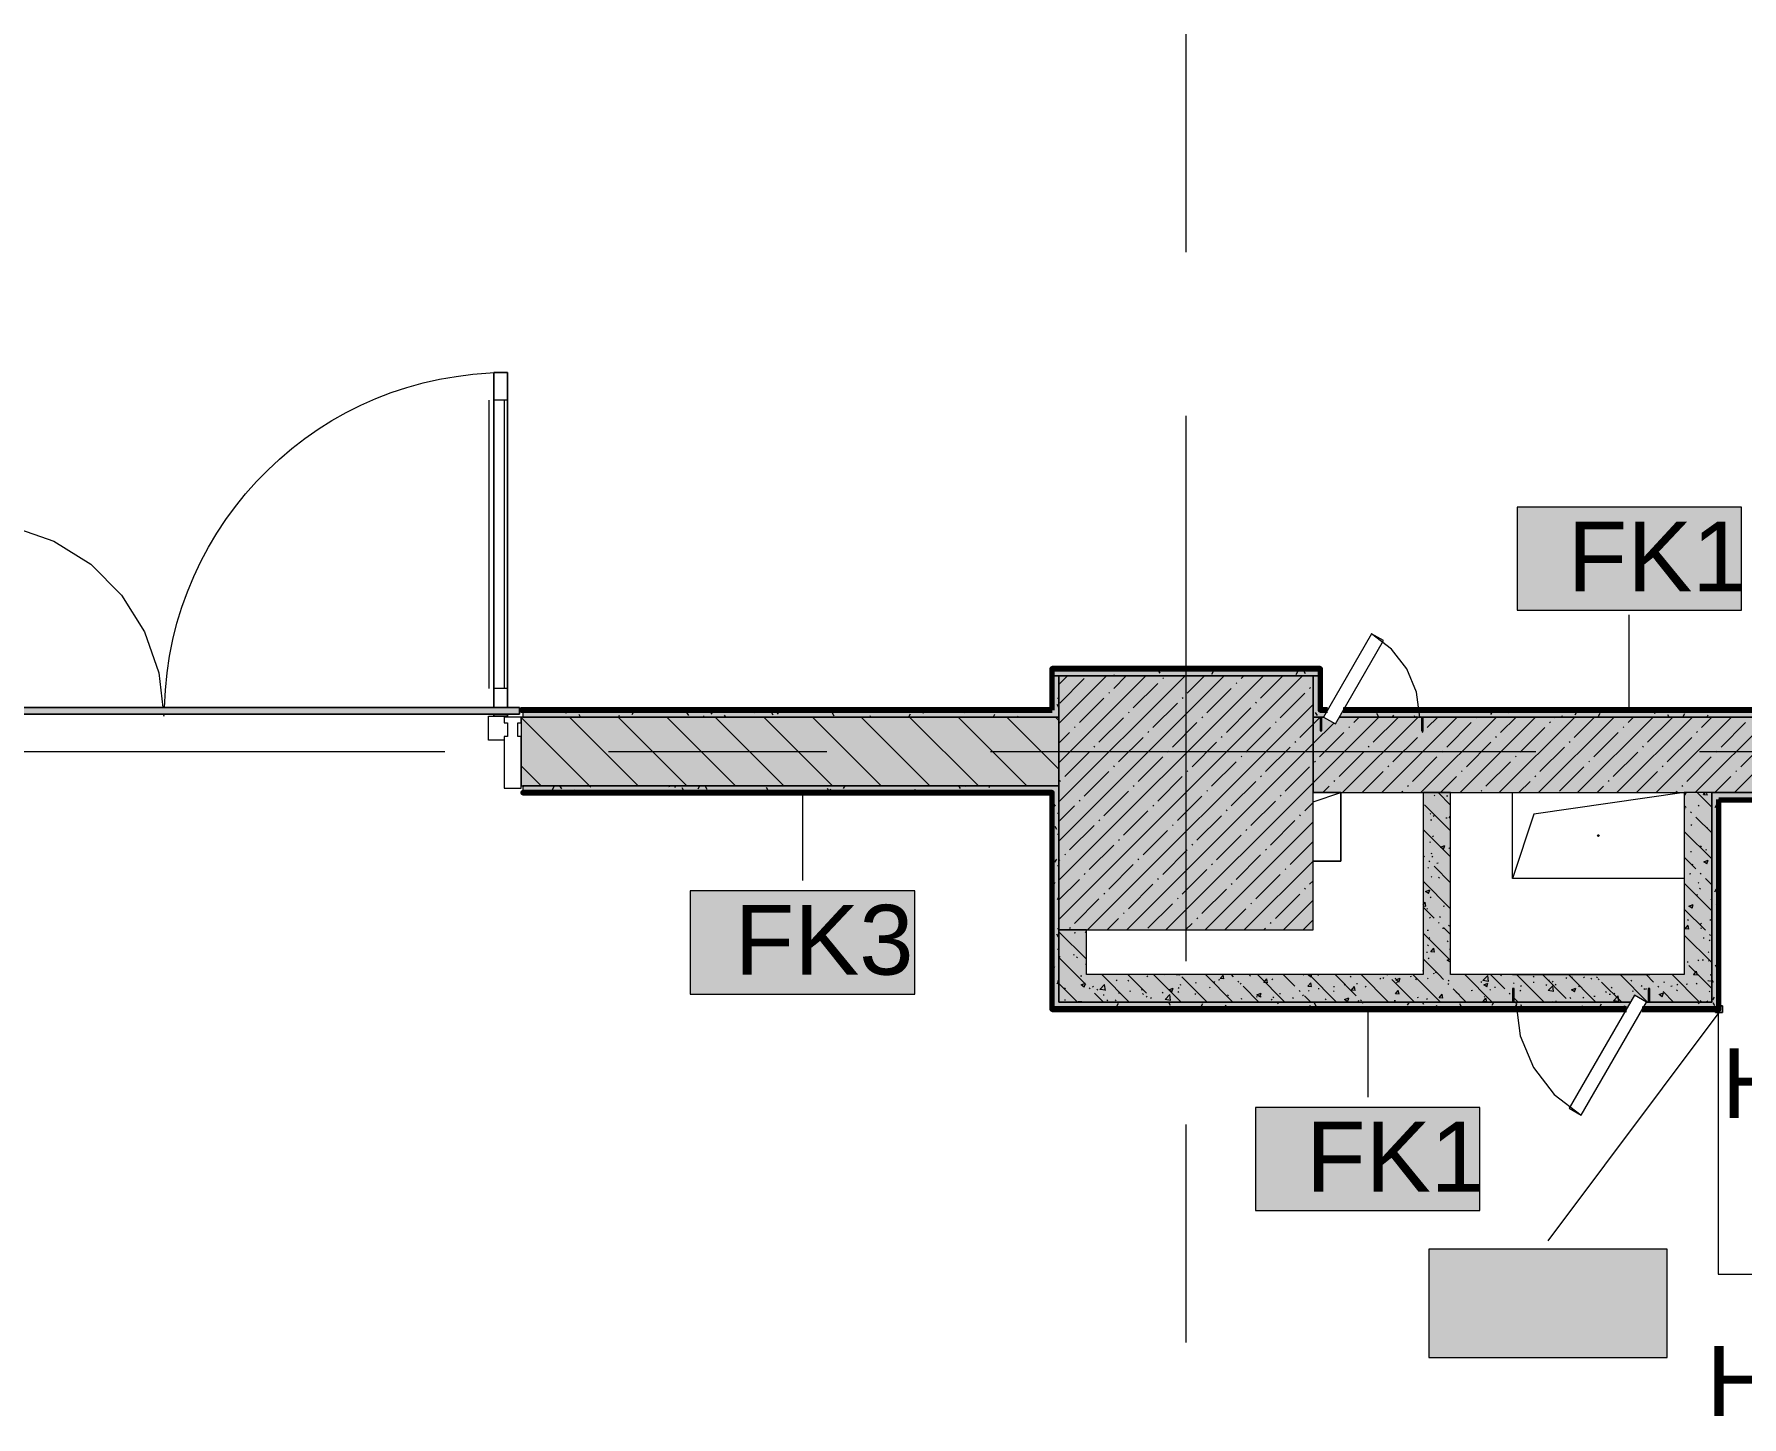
# Model space of a CAD drawing. Header units: millimetres. Extents: x -3817 to 677485, y -22715 to 103890.
# Drawn here: x 49051 to 54021, y 7774 to 11800 of the extents above; entities that cross this region are included whole.
import ezdxf

# ---------------------------------------------------------------- set-up
doc = ezdxf.new("R2010")
doc.units = ezdxf.units.MM
doc.layers.add('PDF _Геометрия', color=7, linetype='Continuous', true_color=0x1d1d1d)
doc.layers.add('PDF _Сплошная заливка', color=7, linetype='Continuous', true_color=0xffffff)
doc.layers.add('PDF _Текст', color=7, linetype='Continuous')
doc.styles.add('PDF GOST-Common', font='arial.ttf')

msp = doc.modelspace()

# ---------------------------------------------------------------- hatches: boundary and pattern name
at = {"layer": 'PDF _Сплошная заливка', "transparency": 33554559}
for points in [[(52793.3, 9931.3), (52793.3, 9951.4), (52013.3, 9951.4), (52013.3, 9931.3), (52773.3, 9931.3)], [(52977.9, 9591.3), (56533.3, 9591.3), (56533.3, 9811.3), (55353.3, 9811.3), (55353.3, 9741.4), (54153.3, 9741.4), (54153.3, 9811.3), (53093.3, 9811.3), (53093.3, 9771.3), (53088.3, 9771.3), (53088.3, 9811.3), (52849.5, 9811.3), (52837.9, 9791.4), (52803.3, 9811.3), (52798.3, 9811.3), (52798.3, 9771.3), (52793.3, 9771.3), (52793.3, 9811.3), (52773.3, 9811.3), (52773.3, 9591.3), (52803.3, 9591.3)], [(52013.3, 8981.3), (52033.3, 8981.3), (52033.3, 9611.4), (52013.3, 9611.4), (52013.3, 9191.4)], [(53697.1, 8981.3), (53708.6, 9001.3), (53743.3, 8981.3), (53748.3, 8981.3), (53748.3, 9021.3), (53753.3, 9021.3), (53753.3, 8981.3), (53933.3, 8981.3), (53933.3, 9061.4), (52113.3, 9061.4), (52113.3, 8981.3), (53353.3, 8981.3), (53353.3, 9021.3), (53358.3, 9021.3), (53358.3, 8981.3), (53518.6, 8981.3)]]:
    msp.add_hatch(color=256, dxfattribs=at).paths.add_polyline_path(points)
h = msp.add_hatch(color=256, dxfattribs=at)
h.paths.add_polyline_path([(51877.7, 9811.3), (52013.3, 9811.3), (52013.3, 9831.4), (50473.3, 9831.4), (50473.3, 9811.3)], flags=0)
h.paths.add_polyline_path([(43793.3, 9811.3), (48823.3, 9811.3), (48823.3, 9831.4), (43793.3, 9831.4)], flags=0)
h = msp.add_hatch(color=256, dxfattribs=at)
h.paths.add_polyline_path([(50473.3, 9611.4), (52033.3, 9611.4), (52033.3, 9811.3), (50468.3, 9811.3), (50468.3, 9611.4)], flags=0)
h.paths.add_polyline_path([(48823.3, 9611.4), (48823.3, 9811.3), (48153.3, 9811.3), (48153.3, 9611.4), (48173.3, 9611.4)], flags=0)
at = {"layer": 'PDF _Сплошная заливка', "true_color": 0x494949, "transparency": 33554559}
msp.add_hatch(color=251, dxfattribs=at).paths.add_polyline_path([(50463.3, 9819.4), (50463.3, 9839.4), (48823.3, 9839.4), (48823.3, 9819.4), (50393.3, 9819.4)])
at = {"layer": 'PDF _Сплошная заливка', "transparency": 33554559}
h = msp.add_hatch(color=256, dxfattribs=at)
h.paths.add_polyline_path([(56513.3, 9811.3), (56513.3, 9831.4), (52861, 9831.4), (52849.5, 9811.3), (56330.8, 9811.3)], flags=0)
h.paths.add_polyline_path([(52798.3, 9811.3), (52803.3, 9811.3), (52814.8, 9831.4), (52793.3, 9831.4), (52793.3, 9811.3)], flags=0)
h = msp.add_hatch(color=256, dxfattribs=at)
h.paths.add_polyline_path([(48173.3, 9591.3), (48823.3, 9591.3), (48823.3, 9611.4), (48173.3, 9611.4)], flags=0)
h.paths.add_polyline_path([(51877.7, 9591.3), (52013.3, 9591.3), (52013.3, 9611.4), (50473.3, 9611.4), (50473.3, 9591.3)], flags=0)
h = msp.add_hatch(color=256, dxfattribs=at)
h.paths.add_polyline_path([(55573.3, 9571.4), (55573.3, 9591.3), (55353.3, 9591.3), (55353.3, 9571.4), (55553.3, 9571.4)], flags=0)
h.paths.add_polyline_path([(53953.3, 9571.4), (54153.3, 9571.4), (54153.3, 9591.3), (53953.3, 9591.3)], flags=0)
h = msp.add_hatch(color=256, dxfattribs=at)
h.paths.add_polyline_path([(53731.7, 8961.3), (53953.3, 8961.3), (53953.3, 8981.3), (53743.3, 8981.3), (53733.1, 8963.7)], flags=0)
h.paths.add_polyline_path([(52013.3, 8961.3), (53685.5, 8961.3), (53697.1, 8981.3), (52013.3, 8981.3)], flags=0)

# ---------------------------------------------------------------- linework, layer by layer
at = {"layer": 'PDF _Геометрия', "color": 253, "lineweight": 9, "true_color": 0xaaaaaa}
for points in [[(52403.3, 11164.8), (52403.3, 11799.8)], [(50374.3, 10734.4), (50374.3, 9894.4)], [(50428.3, 10734.4), (50388.3, 10734.4)], [(50418.3, 10734.4), (50418.3, 9894.4)], [(52403.3, 9101), (52403.3, 10688.5)], [(48863.3, 9839.4), (48863.3, 10379.3), (48989, 10365.2), (49108.4, 10323.4), (49215.5, 10256.1), (49305, 10166.6), (49372.3, 10059.5), (49414.1, 9940.1), (49425.4, 9839.4)], [(53083.3, 9811.3), (53073.7, 9883.8), (53045.8, 9951.4), (53001.3, 10009.3), (52943.3, 10053.8)], [(50428.3, 9894.4), (50388.3, 9894.4)], [(49427.7, 9819.4), (49428.3, 9814.4), (49428.7, 9819.4)], [(50418.3, 9744.3), (50373.3, 9744.3), (50373.3, 9814.4), (50428.3, 9814.4), (50428.3, 9811.3)], [(50428.3, 9819.4), (50428.3, 9814.4)], [(50428.3, 9794.3), (50428.3, 9754.3)], [(48658.8, 9711.4), (50246.3, 9711.4)], [(50722.6, 9711.4), (51357.6, 9711.4)], [(51833.8, 9711.4), (53421.3, 9711.4)], [(53897.6, 9711.4), (54532.6, 9711.4)], [(53363.3, 8981.3), (53376.2, 8883), (53414.2, 8791.3), (53474.6, 8712.6), (53553.3, 8652.3)], [(52403.3, 7989.8), (52403.3, 8624.8)]]:
    msp.add_lwpolyline(points, dxfattribs=at)
msp.add_lwpolyline([(49430.5, 9839.4, -0.408103), (50428.3, 10814.4), (50428.3, 9839.4)], format="xyb", dxfattribs=at)
for points in [[(50388.3, 9839.4), (50388.3, 10814.4), (50428.3, 10814.4), (50428.3, 9839.4), (50428.3, 10814.4), (50388.3, 10814.4)], [(50388.3, 9814.4), (50428.3, 9814.4), (50428.3, 9819.4), (50428.3, 9814.4), (50388.3, 9814.4), (50388.3, 9819.4)]]:
    msp.add_lwpolyline(points, close=True, dxfattribs=at)
at = {"layer": 'PDF _Геометрия', "color": 7, "lineweight": 9}
for points in [[(54019.9, 10422.5), (53366.8, 10422.5), (53366.8, 10122.5), (54019.9, 10122.5)], [(52773.3, 9931.3), (52033.3, 9931.3), (52033.3, 9191.4), (52773.3, 9191.4)], [(52013.3, 9811.3), (50473.3, 9811.3)], [(50473.3, 9611.4), (52013.3, 9611.4)], [(53853.3, 9591.3), (53853.3, 9341.3), (53353.3, 9341.3), (53353.3, 9591.3)], [(51613.5, 9304.9), (50960.4, 9304.9), (50960.4, 9004.9), (51613.5, 9004.9)], [(52113.3, 8981.3), (53697.1, 8981.3)], [(53743.3, 8981.3), (53933.3, 8981.3)], [(53258.7, 8674.9), (52605.6, 8674.9), (52605.6, 8374.9), (53258.7, 8374.9)], [(53803.5, 8261.9), (53109.5, 8261.9), (53109.5, 7946.6), (53803.5, 7946.6)], [(53803.5, 8261.9), (53109.5, 8261.9), (53109.5, 7946.6), (53803.5, 7946.6)]]:
    msp.add_lwpolyline(points, close=True, dxfattribs=at)
for points in [[(53693.3, 9831.8), (53693.3, 10108.6)], [(48823.3, 9819.4), (50463.3, 9819.4), (48823.3, 9819.4), (48823.3, 9839.4), (50463.3, 9839.4), (48823.3, 9839.4)], [(50463.3, 9819.4), (50463.3, 9839.4), (50463.3, 9819.4)], [(51286.9, 9590.9), (51286.9, 9335)], [(52773.3, 9564.7), (52853.3, 9591.3), (52773.3, 9591.3), (52853.3, 9591.3), (52853.3, 9391.3), (52773.3, 9391.3), (52853.3, 9391.3), (52853.3, 9591.3)], [(53933.3, 9591.3), (53853.3, 9591.3), (53415.8, 9528.9), (53353.3, 9341.3)], [(53954.3, 9571.4), (54153.3, 9571.4)], [(53951.7, 9197.1), (53951.7, 8189), (54386.5, 8189)], [(52932.2, 8960.8), (52932.2, 8705)], [(53954.3, 8951.4), (53456.5, 8286.4)], [(53961.3, 8970.9), (53964.3, 8970.9), (53964.3, 8951.4), (53944.3, 8951.4), (53944.3, 8960.3), (53944.3, 8951.4), (53964.3, 8951.4), (53964.3, 8970.9), (53954.3, 8970.9)]]:
    msp.add_lwpolyline(points, dxfattribs=at)
at = {"layer": 'PDF _Геометрия', "color": 253, "lineweight": 13, "true_color": 0xaaaaaa}
for points in [[(52943.3, 10053.8), (52803.3, 9811.3), (52837.9, 9791.4), (52977.9, 10033.8)], [(52798.3, 9771.3), (52798.3, 9811.3), (52793.3, 9811.3), (52793.3, 9771.3)], [(53088.3, 9771.3), (53093.3, 9771.3), (53093.3, 9811.3), (53088.3, 9811.3)], [(53358.3, 9021.3), (53353.3, 9021.3), (53353.3, 8981.3), (53358.3, 8981.3)], [(53553.3, 8652.3), (53743.3, 8981.3), (53708.6, 9001.3), (53518.6, 8672.3)], [(53748.3, 9021.3), (53748.3, 8981.3), (53753.3, 8981.3), (53753.3, 9021.3)]]:
    msp.add_lwpolyline(points, close=True, dxfattribs=at)
at = {"layer": 'PDF _Геометрия', "color": 231, "lineweight": 70, "true_color": 0xff80c0}
for points in [[(52013.3, 9831.4), (52013.3, 9951.4), (52012.3, 9951.4), (52012.3, 9831.4)], [(52013.3, 9951.4), (52793.3, 9951.4), (52793.3, 9952.4), (52013.3, 9952.4)], [(52793.3, 9951.4), (52793.3, 9831.4), (52794.3, 9831.4), (52794.3, 9951.4)]]:
    msp.add_lwpolyline(points, close=True, dxfattribs=at)
at = {"layer": 'PDF _Геометрия', "color": 9, "lineweight": 9, "true_color": 0xc0c0c0}
msp.add_lwpolyline([(52013.3, 9931.3), (52793.3, 9931.3), (52793.3, 9951.4), (52013.3, 9951.4)], close=True, dxfattribs=at)
at = {"layer": 'PDF _Геометрия', "color": 253, "lineweight": 9, "true_color": 0x9b9b9b}
for points in [[(52028.6, 9951.4), (52027, 9948.7)], [(52099, 9951.4), (52095.1, 9944.6)], [(52285.9, 9950), (52285.1, 9951.4)], [(52327.5, 9938.8), (52322.5, 9947.5)], [(52481.9, 9944), (52476.9, 9935.3)], [(52521.3, 9951.4), (52518.5, 9946.5)], [(52641.3, 9944), (52637, 9951.4)], [(52709.3, 9948.1), (52707.4, 9951.4)], [(52727.6, 9942.9), (52722.6, 9934.2)], [(52751, 9936.9), (52745.9, 9945.6)], [(52194.5, 9934), (52193, 9931.3)], [(52686, 9931.8), (52685.8, 9931.3)], [(52792.6, 9925.8), (52789.4, 9931.3), (52787.6, 9934.5)], [(52793.3, 9934.7), (52791.3, 9931.3), (52790.6, 9930.1)], [(52790.8, 9927.6), (52793.3, 9927.6)], [(52033.1, 9839.2), (52028, 9847.9)], [(52028.8, 9866.6), (52033.3, 9866.6)], [(52793.3, 9863.6), (52791.6, 9866.4)], [(50490.6, 9828.6), (50489, 9831.4)], [(50586.7, 9831.4), (50586.1, 9830.3)], [(50600.3, 9821.5), (50595.3, 9830.2)], [(50641.3, 9811.3), (50636.9, 9819)], [(50736.4, 9829.6), (50735.4, 9831.4)], [(50753.6, 9815.6), (50751.1, 9811.3)], [(50795.2, 9826.8), (50790.2, 9818.1)], [(50833.1, 9831.4), (50831.8, 9829.2)], [(50903.5, 9831.4), (50899.9, 9825.1)], [(50914.1, 9826.7), (50911.4, 9831.4)], [(50955.7, 9815.5), (50950.7, 9824.2)], [(50999.3, 9814.5), (50997.5, 9811.3)], [(51023.7, 9819.6), (51018.7, 9828.3)], [(51063.7, 9811.3), (51060.3, 9817.1)], [(51149.8, 9831.4), (51145.6, 9824.1)], [(51201.4, 9816.6), (51196.4, 9825.3)], [(51218.7, 9828.7), (51213.6, 9820)], [(51379.1, 9813.6), (51374.1, 9822.3)], [(51486, 9811.3), (51483.8, 9815.2)], [(51600.5, 9819.4), (51595.8, 9811.3)], [(51642.1, 9830.6), (51637.1, 9821.9)], [(51662, 9811.3), (51661.5, 9812.3)], [(51748.1, 9831.4), (51746.7, 9828.9)], [(51760.9, 9822.9), (51756, 9831.4)], [(51846.2, 9818.3), (51842.2, 9811.3)], [(51914.2, 9814.2), (51912.6, 9811.3)], [(51994.5, 9831.4), (51992.5, 9827.8)], [(52785.5, 9816.1), (52780.5, 9824.8)], [(52909.6, 9831.4), (52907.4, 9827.5)], [(52963.2, 9813.1), (52958.2, 9821.8)], [(53006.8, 9816.9), (53003.6, 9811.3)], [(53069.8, 9811.3), (53067.9, 9814.7)], [(53074.9, 9812.9), (53074, 9811.3)], [(53245.8, 9811.3), (53245.6, 9811.7)], [(53294.2, 9827), (53289.2, 9818.3)], [(53331.9, 9831.4), (53330.8, 9829.4)], [(53345, 9822.4), (53340, 9831.1)], [(53498.3, 9814.7), (53496.4, 9811.3)], [(53540, 9825.9), (53534.9, 9817.2)], [(53608, 9821.8), (53603, 9813.1)], [(53658.8, 9827.5), (53656.6, 9831.4)], [(53754.3, 9831.4), (53754.3, 9831.3)], [(53768.5, 9820.5), (53763.4, 9829.2)], [(53808.9, 9811.3), (53805.1, 9818)], [(53853.7, 9820.7), (53848.7, 9812)], [(53904.5, 9828.6), (53903, 9831.4)], [(53921.8, 9816.6), (53918.7, 9811.3)], [(50476.5, 9609.2), (50475.2, 9611.4)], [(50522, 9597.4), (50518.5, 9591.3)], [(50563.6, 9608.5), (50558.6, 9599.8)], [(50586.1, 9602.1), (50581.1, 9610.9)], [(50600.5, 9611.4), (50600.2, 9611)], [(50627.6, 9591.3), (50622.8, 9599.7)], [(50670.9, 9611.4), (50668.3, 9606.9)], [(50722.2, 9610.3), (50721.6, 9611.4)], [(50767.7, 9596.3), (50764.9, 9591.3)], [(50899.9, 9607.3), (50897.6, 9611.4)], [(50917.2, 9611.4), (50914, 9605.8)], [(50941.6, 9596.2), (50936.5, 9604.9)], [(50987.1, 9610.4), (50982.1, 9601.7)], [(51009.6, 9600.2), (51004.6, 9609)], [(51049.9, 9591.3), (51046.2, 9597.8)], [(51187.3, 9597.3), (51182.3, 9606)], [(51365, 9594.3), (51360, 9603)], [(51368.9, 9601.2), (51363.9, 9592.5)], [(51410, 9611.4), (51405.5, 9603.6)], [(51472.3, 9591.3), (51469.6, 9595.9)], [(51515.5, 9611.4), (51515.2, 9610.7)], [(51614.6, 9600.1), (51609.6, 9591.4)], [(51648.2, 9591.3), (51647.3, 9592.9)], [(51682.7, 9596), (51680, 9591.3)], [(51746.8, 9603.5), (51742.3, 9611.4)], [(51761.9, 9611.4), (51760.9, 9609.6)], [(51832.3, 9611.4), (51828.9, 9605.5)], [(51928.4, 9594.9), (51926.3, 9591.3)], [(50504.8, 9592.3), (50514.8, 9592.3)], [(50596.2, 9592.3), (50606.3, 9592.3)], [(50779.1, 9592.3), (50789.2, 9592.3)], [(50835.8, 9592.2), (50835.3, 9591.3)], [(50870.5, 9592.3), (50880.6, 9592.3)], [(50931.5, 9592.3), (50941.6, 9592.3)], [(51083.9, 9592.3), (51094, 9592.3)], [(51175.3, 9592.3), (51185.4, 9592.3)], [(51266.8, 9592.3), (51276.8, 9592.3)], [(51401.9, 9591.3), (51401.6, 9591.8)], [(51449.7, 9592.3), (51459.7, 9592.3)], [(51541.1, 9592.3), (51551.2, 9592.3)], [(51602.1, 9592.3), (51612.1, 9592.3)], [(51754.5, 9592.3), (51764.5, 9592.3)], [(51845.9, 9592.3), (51856, 9592.3)], [(51937.3, 9592.3), (51947.4, 9592.3)], [(52023, 9551.8), (52018, 9560.5)], [(53947.1, 9555.7), (53942, 9547)], [(53949, 9592.3), (53953.3, 9592.3), (53959.1, 9592.3)], [(52018.7, 9507.5), (52013.7, 9498.8)], [(52028.8, 9531.4), (52033.3, 9531.4)], [(53953.3, 9505.5), (53953.2, 9505.3)], [(52015.9, 9442.2), (52013.3, 9446.8)], [(52027.1, 9483.8), (52022.1, 9492.5)], [(52028.8, 9470.4), (52033.3, 9470.4)], [(53949, 9470.4), (53953.3, 9470.4)], [(52025.8, 9397.9), (52020.8, 9389.2)], [(52028.8, 9379), (52033.3, 9379)], [(53949, 9379), (53953.3, 9379)], [(52021.7, 9329.8), (52016.7, 9321.1)], [(53946, 9309.9), (53940.9, 9301.2)], [(52032.9, 9288.2), (52027.8, 9279.5)], [(53952.4, 9258), (53947.4, 9266.7)], [(53949, 9257), (53953.3, 9257)], [(53953.3, 9261.6), (53952.1, 9259.6)], [(52028.8, 9196.1), (52033.3, 9196.1)], [(53953.3, 9195.6), (53951.5, 9198.7)], [(52032.3, 9170), (52027.2, 9178.7)], [(52028.8, 9135.1), (52033.3, 9135.1)], [(53933.7, 9105.8), (53933.3, 9105.1)], [(53949, 9135.1), (53953.3, 9135.1)], [(52020.6, 9084.1), (52015.6, 9075.4)], [(53938.3, 9038.6), (53933.3, 9047.3)], [(53949.4, 9080.3), (53944.4, 9089)], [(52031.8, 9042.5), (52026.8, 9033.8)], [(52028.8, 9043.7), (52033.3, 9043.7)], [(53940.8, 8996.2), (53935.8, 8987.5)], [(53949, 9043.7), (53953.3, 9043.7)], [(52082.4, 8961.3), (52081.1, 8963.5)], [(52089.7, 8982.7), (52099.8, 8982.7)], [(52205.4, 8977.4), (52200.4, 8968.7)], [(52242.9, 8981.3), (52242, 8979.9)], [(52358.3, 8971.1), (52353.3, 8979.8)], [(52409.5, 8965.2), (52407.3, 8961.3)], [(52451.1, 8976.3), (52446.1, 8967.6)], [(52519.2, 8972.2), (52514.1, 8963.5)], [(52672.1, 8976.3), (52669.1, 8981.3)], [(52740.1, 8980.4), (52739.5, 8981.3)], [(52764.9, 8971.2), (52759.9, 8962.4)], [(52781.7, 8969.2), (52776.7, 8977.9)], [(52821.5, 8961.3), (52818.3, 8966.8)], [(52832.9, 8967.1), (52829.6, 8961.3)], [(52917.8, 8977.4), (52915.5, 8981.3)], [(53052.3, 8981.2), (53047.2, 8972.5)], [(53095.5, 8974.4), (53091.5, 8981.3)], [(53137.1, 8963.2), (53132.1, 8971.9)], [(53205.2, 8967.3), (53200.1, 8976)], [(53243.8, 8961.3), (53241.8, 8964.9)], [(53256.4, 8969), (53252, 8961.3)], [(53298, 8980.1), (53293, 8971.4)], [(53366, 8976), (53361, 8967.3)], [(53382.9, 8964.3), (53377.8, 8973)], [(53560.6, 8961.3), (53555.5, 8970.1)], [(53611.8, 8974.9), (53606.8, 8966.2)], [(53666.1, 8961.3), (53665.2, 8963)], [(53679.8, 8970.9), (53674.8, 8962.2)], [(53897, 8981.3), (53894.1, 8976.3)], [(53942.4, 8970.6), (53937.3, 8979.3)]]:
    msp.add_lwpolyline(points, dxfattribs=at)
at = {"layer": 'PDF _Геометрия', "color": 9, "lineweight": 9, "true_color": 0xc0c0c0}
for points in [[(52793.3, 9591.3), (53093.3, 9591.3), (53093.3, 9061.4), (52113.3, 9061.4), (52113.3, 9191.4), (52033.3, 9191.4), (52033.3, 8981.3), (52113.3, 8981.3), (52033.3, 8981.3), (52033.3, 9611.4), (52013.3, 9611.4), (52033.3, 9611.4), (52033.3, 9811.3), (52013.3, 9811.3), (52033.3, 9811.3), (52033.3, 9931.3), (52013.3, 9931.3), (52013.3, 9832.4)], [(52793.3, 9832.4), (52793.3, 9931.3), (52773.3, 9931.3), (52773.3, 9811.3), (52793.3, 9811.3), (52803.3, 9811.3), (52773.3, 9811.3), (52773.3, 9591.3), (53853.3, 9591.3), (53853.3, 9061.4), (53173.3, 9061.4), (53173.3, 9591.3), (53093.3, 9591.3)], [(57193.3, 9191.4), (57193.3, 9061.4), (55653.3, 9061.4), (55653.3, 9591.3), (56533.3, 9591.3), (56533.3, 9811.3), (52849.5, 9811.3), (56513.3, 9811.3), (56533.3, 9811.3), (56533.3, 9931.3), (56513.3, 9931.3), (56513.3, 9832.4)], [(52013.3, 9831.4), (50473.3, 9831.4), (50473.3, 9811.3), (50468.3, 9811.3), (50468.3, 9611.4), (50473.3, 9611.4), (50473.3, 9591.3), (52013.3, 9591.3), (52013.3, 8981.3), (52013.3, 8961.3), (53685.5, 8961.3)], [(52814.8, 9831.4), (52793.3, 9831.4)], [(56513.3, 9831.4), (52861, 9831.4)], [(53731.7, 8961.3), (53953.3, 8961.3), (53953.3, 8981.3), (53953.3, 9571.4)], [(57273.3, 9311.3), (57273.3, 9061.4), (57273.3, 8981.3), (55653.3, 8981.3), (55573.3, 8981.3), (55573.3, 9591.3), (53933.3, 9591.3), (53933.3, 9061.4), (53933.3, 8981.3), (53933.3, 9591.3), (53953.3, 9591.3), (54153.3, 9591.3), (54153.3, 9571.4), (54153.3, 9591.3), (55353.3, 9591.3), (55353.3, 9571.4)], [(53353.3, 9061.4), (53753.3, 9061.4)]]:
    msp.add_lwpolyline(points, dxfattribs=at)
at = {"layer": 'PDF _Геометрия', "lineweight": 9}
for points in [[(52033.3, 9906.4), (52058.2, 9931.3)], [(52033.3, 9792.4), (52172.2, 9931.3)], [(52033.3, 9678.3), (52286.3, 9931.3)], [(52033.3, 9564.3), (52400.3, 9931.3)], [(52033.3, 9450.2), (52514.4, 9931.3)], [(52033.3, 9336.2), (52628.4, 9931.3)], [(52033.3, 9222.1), (52742.5, 9931.3)], [(52035.9, 9852), (52107.2, 9923.3)], [(52192.7, 9894.8), (52229.2, 9931.3)], [(52249.7, 9837.8), (52321, 9909.1)], [(52335.3, 9923.3), (52337.6, 9925.7)], [(52406.5, 9880.5), (52457.3, 9931.3)], [(52463.6, 9823.5), (52534.8, 9894.8)], [(52549.1, 9909.1), (52551.5, 9911.4)], [(52563.4, 9923.3), (52571.4, 9931.3)], [(52620.4, 9866.3), (52685.4, 9931.3)], [(52762.9, 9894.8), (52765.3, 9897.2)], [(52092.9, 9795), (52164.2, 9866.3)], [(52116.5, 9191.4), (52773.3, 9848.1)], [(52178.4, 9880.5), (52180.8, 9882.9)], [(52306.7, 9780.7), (52378, 9852)], [(52392.3, 9866.3), (52394.7, 9868.7)], [(52606.1, 9852), (52608.5, 9854.4)], [(52677.4, 9809.3), (52748.7, 9880.5)], [(50667.4, 9611.4), (50468.3, 9810.5)], [(50808.9, 9611.4), (50608.9, 9811.3)], [(50950.3, 9611.4), (50750.3, 9811.3)], [(51091.7, 9611.4), (50891.7, 9811.3)], [(51233.1, 9611.4), (51033.1, 9811.3)], [(51374.5, 9611.4), (51174.5, 9811.3)], [(51516, 9611.4), (51316, 9811.3)], [(51657.4, 9611.4), (51457.4, 9811.3)], [(51798.8, 9611.4), (51598.8, 9811.3)], [(51940.2, 9611.4), (51740.2, 9811.3)], [(52033.3, 9659.7), (51881.7, 9811.3)], [(52033.3, 9801.2), (52023.1, 9811.3)], [(52149.9, 9738), (52221.2, 9809.3)], [(52230.6, 9191.4), (52773.3, 9734), (52833.3, 9794)], [(52235.5, 9823.5), (52237.8, 9825.9)], [(52344.6, 9191.4), (52773.3, 9620), (52964.6, 9811.3)], [(52363.8, 9723.7), (52435.1, 9795)], [(52449.3, 9809.3), (52451.7, 9811.6)], [(52520.6, 9766.5), (52591.9, 9837.8)], [(52663.2, 9795), (52665.5, 9797.4)], [(52734.4, 9752.2), (52773.3, 9791.1), (52793.5, 9811.3)], [(52847.9, 9808.7), (52850.6, 9811.3)], [(52858.7, 9591.3), (53078.7, 9811.3)], [(52891.2, 9795), (52907.6, 9811.3)], [(52948.3, 9738), (53019.6, 9809.3)], [(52972.7, 9591.3), (53192.7, 9811.3)], [(53086.8, 9591.3), (53306.8, 9811.3)], [(53105.1, 9780.7), (53135.7, 9811.3)], [(53162.1, 9723.7), (53233.4, 9795)], [(53200.8, 9591.3), (53420.8, 9811.3)], [(53247.7, 9809.3), (53249.7, 9811.3)], [(53314.9, 9591.3), (53534.9, 9811.3)], [(53318.9, 9766.5), (53363.8, 9811.3)], [(53428.9, 9591.3), (53648.9, 9811.3)], [(53461.5, 9795), (53463.9, 9797.4)], [(53475.8, 9809.3), (53477.8, 9811.3)], [(53532.8, 9752.2), (53591.9, 9811.3)], [(53543, 9591.3), (53763, 9811.3)], [(53657, 9591.3), (53877, 9811.3)], [(53689.6, 9795), (53705.9, 9811.3)], [(53746.6, 9738), (53817.9, 9809.3)], [(53771.1, 9591.3), (53991.1, 9811.3)], [(53885.1, 9591.3), (54105.1, 9811.3)], [(53903.4, 9780.7), (53934, 9811.3)], [(53960.5, 9723.7), (54031.7, 9795)], [(52033.3, 9735.4), (52064.4, 9766.5)], [(52078.6, 9780.7), (52081, 9783.1)], [(52207, 9681), (52278.2, 9752.2)], [(52292.5, 9766.5), (52294.9, 9768.9)], [(52506.3, 9752.2), (52508.7, 9754.6)], [(52577.6, 9709.5), (52648.9, 9780.7)], [(52791.5, 9695.2), (52862.7, 9766.5)], [(52877, 9780.7), (52879.4, 9783.1)], [(53005.3, 9681), (53076.6, 9752.2)], [(53090.8, 9766.5), (53093.2, 9768.9)], [(53304.7, 9752.2), (53307, 9754.6)], [(53376, 9709.5), (53447.2, 9780.7)], [(53589.8, 9695.2), (53661.1, 9766.5)], [(53675.3, 9780.7), (53677.7, 9783.1)], [(53803.6, 9681), (53874.9, 9752.2)], [(53889.2, 9766.5), (53891.6, 9768.9)], [(53999.2, 9591.3), (54153.3, 9745.5)], [(52050.1, 9638.2), (52121.4, 9709.5)], [(52135.7, 9723.7), (52138, 9726.1)], [(52264, 9623.9), (52335.3, 9695.2)], [(52349.5, 9709.5), (52351.9, 9711.8)], [(52420.8, 9666.7), (52492.1, 9738)], [(52563.4, 9695.2), (52565.7, 9697.6)], [(52634.6, 9652.4), (52705.9, 9723.7)], [(52720.2, 9738), (52722.5, 9740.4)], [(52848.5, 9638.2), (52919.8, 9709.5)], [(52934, 9723.7), (52936.4, 9726.1)], [(53062.3, 9623.9), (53133.6, 9695.2)], [(53147.9, 9709.5), (53150.2, 9711.8)], [(53219.1, 9666.7), (53290.4, 9738)], [(53361.7, 9695.2), (53364.1, 9697.6)], [(53433, 9652.4), (53504.3, 9723.7)], [(53518.5, 9738), (53520.9, 9740.4)], [(53646.8, 9638.2), (53718.1, 9709.5)], [(53732.4, 9723.7), (53734.7, 9726.1)], [(53860.7, 9623.9), (53931.9, 9695.2)], [(53946.2, 9709.5), (53948.6, 9711.8)], [(54017.5, 9666.7), (54088.8, 9738)], [(50526, 9611.4), (50468.3, 9669.1)], [(52107.2, 9581.2), (52178.4, 9652.4)], [(52192.7, 9666.7), (52195.1, 9669.1)], [(52406.5, 9652.4), (52408.9, 9654.8)], [(52477.8, 9609.7), (52549.1, 9681)], [(52691.7, 9595.4), (52762.9, 9666.7)], [(52777.2, 9681), (52779.6, 9683.3)], [(52915.7, 9591.3), (52976.8, 9652.4)], [(52991, 9666.7), (52993.4, 9669.1)], [(53204.9, 9652.4), (53207.3, 9654.8)], [(53276.2, 9609.7), (53347.4, 9681)], [(53490, 9595.4), (53561.3, 9666.7)], [(53575.5, 9681), (53577.9, 9683.3)], [(53714, 9591.3), (53775.1, 9652.4)], [(53789.4, 9666.7), (53791.8, 9669.1)], [(54003.2, 9652.4), (54005.6, 9654.8)], [(52035.9, 9623.9), (52038.3, 9626.3)], [(52164.2, 9524.1), (52235.5, 9595.4)], [(52249.7, 9609.7), (52252.1, 9612)], [(52321, 9566.9), (52392.3, 9638.2)], [(52463.6, 9595.4), (52465.9, 9597.8)], [(52534.8, 9552.7), (52606.1, 9623.9)], [(52620.4, 9638.2), (52622.8, 9640.6)], [(52801.6, 9591.3), (52820, 9609.7)], [(52834.2, 9623.9), (52836.6, 9626.3)], [(53029.7, 9591.3), (53033.8, 9595.4)], [(53048.1, 9609.7), (53050.4, 9612)], [(53143.8, 9591.3), (53190.6, 9638.2)], [(53261.9, 9595.4), (53264.3, 9597.8)], [(53371.9, 9591.3), (53404.5, 9623.9)], [(53418.7, 9638.2), (53421.1, 9640.6)], [(53600, 9591.3), (53618.3, 9609.7)], [(53632.6, 9623.9), (53634.9, 9626.3)], [(53828.1, 9591.3), (53832.2, 9595.4)], [(53846.4, 9609.7), (53848.8, 9612)], [(53942.1, 9591.3), (53989, 9638.2)], [(52033.3, 9507.3), (52078.6, 9552.7)], [(52092.9, 9566.9), (52095.3, 9569.3)], [(52306.7, 9552.7), (52309.1, 9555)], [(52378, 9509.9), (52449.3, 9581.2)], [(52591.9, 9495.6), (52663.2, 9566.9)], [(52677.4, 9581.2), (52679.8, 9583.5)], [(52748.7, 9538.4), (52773.3, 9563)], [(52064.4, 9424.3), (52135.7, 9495.6)], [(52149.9, 9509.9), (52152.3, 9512.3)], [(52221.2, 9467.1), (52292.5, 9538.4)], [(52363.8, 9495.6), (52366.1, 9498)], [(52435.1, 9452.9), (52506.3, 9524.1)], [(52458.7, 9191.4), (52773.3, 9505.9)], [(52520.6, 9538.4), (52523, 9540.8)], [(52648.9, 9438.6), (52720.2, 9509.9)], [(52734.4, 9524.1), (52736.8, 9526.5)], [(52207, 9452.9), (52209.3, 9455.2)], [(52278.2, 9410.1), (52349.5, 9481.4)], [(52492.1, 9395.8), (52563.4, 9467.1)], [(52577.6, 9481.4), (52580, 9483.7)], [(52705.9, 9381.6), (52773.3, 9448.9)], [(52033.3, 9393.2), (52035.9, 9395.8)], [(52050.1, 9410.1), (52052.5, 9412.5)], [(52121.4, 9367.3), (52192.7, 9438.6)], [(52264, 9395.8), (52266.3, 9398.2)], [(52335.3, 9353.1), (52406.5, 9424.3)], [(52420.8, 9438.6), (52423.2, 9441)], [(52549.1, 9338.8), (52620.4, 9410.1)], [(52634.6, 9424.3), (52637, 9426.7)], [(52107.2, 9353.1), (52109.5, 9355.4)], [(52178.4, 9310.3), (52249.7, 9381.6)], [(52392.3, 9296), (52463.6, 9367.3)], [(52477.8, 9381.6), (52480.2, 9383.9)], [(52572.7, 9191.4), (52773.3, 9391.9)], [(52606.1, 9281.8), (52677.4, 9353.1)], [(52691.7, 9367.3), (52694, 9369.7)], [(52033.3, 9279.2), (52092.9, 9338.8)], [(52164.2, 9296), (52166.6, 9298.4)], [(52235.5, 9253.3), (52306.7, 9324.6)], [(52321, 9338.8), (52323.4, 9341.2)], [(52449.3, 9239), (52520.6, 9310.3)], [(52534.8, 9324.6), (52537.2, 9326.9)], [(52663.2, 9224.8), (52734.4, 9296)], [(52748.7, 9310.3), (52751.1, 9312.7)], [(52762.9, 9324.6), (52773.3, 9334.9)], [(52078.6, 9210.5), (52149.9, 9281.8)], [(52292.5, 9196.2), (52363.8, 9267.5)], [(52378, 9281.8), (52380.4, 9284.2)], [(52515.7, 9191.4), (52577.6, 9253.3)], [(52591.9, 9267.5), (52594.2, 9269.9)], [(52686.8, 9191.4), (52773.3, 9277.8)], [(52064.4, 9196.2), (52066.8, 9198.6)], [(52173.5, 9191.4), (52207, 9224.8)], [(52221.2, 9239), (52223.6, 9241.4)], [(52401.6, 9191.4), (52420.8, 9210.5)], [(52435.1, 9224.8), (52437.4, 9227.1)], [(52629.7, 9191.4), (52634.6, 9196.2)], [(52648.9, 9210.5), (52651.3, 9212.9)], [(52743.8, 9191.4), (52773.3, 9220.8)]]:
    msp.add_lwpolyline(points, dxfattribs=at)
at = {"layer": 'PDF _Геометрия', "color": 7, "lineweight": 20}
msp.add_lwpolyline([(50458.3, 9754.3), (50458.3, 9794.3), (50468.3, 9794.3), (50468.3, 9811.3), (50418.3, 9811.3), (50418.3, 9794.3), (50428.3, 9794.3), (50428.3, 9754.3), (50418.3, 9754.3), (50418.3, 9604.4), (50468.3, 9604.4), (50468.3, 9754.3)], close=True, dxfattribs=at)
at = {"layer": 'PDF _Геометрия', "color": 231, "lineweight": 70, "true_color": 0xff80c0}
for points in [[(52013.3, 9832.4), (50468.3, 9832.4), (50468.3, 9831.4), (52013.3, 9831.4)], [(52815.4, 9832.4), (52793.3, 9832.4)], [(52793.3, 9831.4), (52814.8, 9831.4)], [(52861, 9831.4), (56513.3, 9831.4)], [(56513.3, 9832.4), (52861.6, 9832.4)], [(53685.5, 8961.3), (52013.3, 8961.3), (52013.3, 9591.3), (52012.3, 9591.3)], [(52012.3, 9590.3), (52012.3, 8960.8), (52013.3, 8960.8), (52013.3, 8960.3), (53685, 8960.3)], [(53731.1, 8960.3), (53954.3, 8960.3), (53954.3, 8961.3), (53954.3, 9570.4)], [(53953.3, 9571.4), (53953.3, 8961.3), (53731.7, 8961.3)]]:
    msp.add_lwpolyline(points, dxfattribs=at)
at = {"layer": 'PDF _Геометрия', "color": 231, "lineweight": 9, "true_color": 0xff80c0}
for points in [[(52013.3, 9831.4), (52013.3, 9832.4)], [(52793.3, 9832.4), (52793.3, 9831.4)], [(53954.3, 9571.4), (53953.3, 9571.4)]]:
    msp.add_lwpolyline(points, dxfattribs=at)
at = {"layer": 'PDF _Геометрия', "color": 52, "lineweight": 70, "true_color": 0xe1dc04}
for points in [[(52012.3, 9591.3), (50473.3, 9591.3), (50473.3, 9590.3), (52012.3, 9590.3)], [(53954.3, 9570.4), (55552.3, 9570.4)]]:
    msp.add_lwpolyline(points, dxfattribs=at)
at = {"layer": 'PDF _Геометрия', "color": 52, "lineweight": 9, "true_color": 0xe1dc04}
for points in [[(52012.3, 9590.3), (52012.3, 9591.3)], [(54153.3, 9571.4), (53954.3, 9571.4), (53954.3, 9570.4)]]:
    msp.add_lwpolyline(points, dxfattribs=at)
at = {"layer": 'PDF _Геометрия', "color": 252, "lineweight": 9, "true_color": 0x878787}
for points in [[(53172.9, 9479.9), (53097.5, 9555.3)], [(53125.1, 9582.1), (53127.7, 9584.1)], [(53173.3, 9554.9), (53136.8, 9591.3)], [(53161.7, 9581.8), (53165, 9582.3)], [(53853.3, 9586.6), (53856.3, 9584.6)], [(53853.3, 9566.9), (53853.4, 9566.8)], [(53853.3, 9565.6), (53853.9, 9566.1)], [(53859.3, 9547.8), (53853.3, 9553.9)], [(53853.3, 9545), (53855.7, 9545.3)], [(53856.3, 9584.5), (53858.6, 9591.3)], [(53933.3, 9549.3), (53891.2, 9591.3)], [(53893.8, 9555), (53896.3, 9552.8)], [(53908, 9588.5), (53910.9, 9586.7)], [(53920.1, 9583.9), (53909.5, 9584.8), (53914.9, 9591.3)], [(53920.1, 9583.8), (53918.7, 9591.3)], [(53113.4, 9530.2), (53116.2, 9528.4)], [(53114.9, 9511.7), (53118.3, 9512.2)], [(53122.9, 9522.9), (53125.6, 9524.9)], [(53159.4, 9517.6), (53162.8, 9518)], [(53173.3, 9517.6), (53169, 9518), (53173.3, 9523.2)], [(53874.4, 9532.7), (53871.9, 9535.2)], [(53872.7, 9498.1), (53875.5, 9496.3)], [(53933.3, 9473.9), (53887, 9520.1)], [(53173.3, 9404.1), (53093.3, 9484.1)], [(53112.7, 9447.5), (53116, 9447.9)], [(53120.7, 9463.7), (53123.4, 9465.7)], [(53933.3, 9398.4), (53853.3, 9478.4)], [(53917.9, 9489.5), (53921.3, 9489.9)], [(53097.5, 9404.5), (53093.3, 9408.7)], [(53116.2, 9415.5), (53119.1, 9413.7)], [(53118.6, 9404.5), (53121.2, 9406.5)], [(53152.6, 9426.8), (53143.8, 9432.7), (53156.2, 9437.5)], [(53152.6, 9426.7), (53156.2, 9437.5)], [(53168, 9430.4), (53170.5, 9428.2)], [(53887, 9369.3), (53853.3, 9403)], [(53871.2, 9419.4), (53874.5, 9419.8)], [(53900.7, 9436), (53903.1, 9433.7)], [(53919.2, 9384), (53910.3, 9390), (53922.8, 9394.8)], [(53915.7, 9425.2), (53919, 9425.7)], [(53919.2, 9384), (53922.8, 9394.7)], [(53933, 9403.3), (53933.3, 9403.1)], [(53106.9, 9373.6), (53109.4, 9371.3)], [(53112.5, 9389.4), (53110, 9391.9)], [(53116.4, 9345.3), (53119.1, 9347.4)], [(53173.3, 9328.7), (53125.1, 9376.8)], [(53133.2, 9386.2), (53136.6, 9386.6)], [(53138.3, 9345), (53141.1, 9343.2)], [(53868.9, 9355.1), (53872.2, 9355.5)], [(53875.5, 9383.4), (53878.4, 9381.6)], [(53902.1, 9354.2), (53899.6, 9356.7)], [(53173.3, 9253.2), (53093.3, 9333.2)], [(53109.3, 9297.8), (53100.5, 9303.8), (53112.9, 9308.6)], [(53109.3, 9297.8), (53113, 9308.5)], [(53933.3, 9247.5), (53853.3, 9327.5)], [(53889.5, 9293.8), (53892.8, 9294.3)], [(53893.3, 9329.9), (53895.8, 9327.6)], [(53897.6, 9312.9), (53900.4, 9311.1)], [(53933.3, 9323), (53914.7, 9341.6)], [(53932.4, 9338.6), (53933.3, 9339.3)], [(53093.3, 9264.7), (53099.3, 9271.9)], [(53093.3, 9261.5), (53101.4, 9260.8)], [(53125.1, 9225.9), (53093.3, 9257.8)], [(53101.4, 9260.7), (53099.3, 9271.9)], [(53103.7, 9254.1), (53106.5, 9252.3)], [(53114.2, 9286.1), (53116.9, 9288.2)], [(53152, 9260.7), (53155.3, 9261.2)], [(53914.7, 9190.7), (53853.3, 9252.1)], [(53875.9, 9255.1), (53867.1, 9261.1), (53879.5, 9265.9)], [(53875.9, 9255.1), (53879.5, 9265.8)], [(53930.3, 9279.5), (53932.9, 9281.5)], [(53112.1, 9226.9), (53114.7, 9229)], [(53140.2, 9210.9), (53137.7, 9213.4)], [(53141.1, 9230.2), (53144, 9228.4)], [(53149.7, 9196.5), (53153, 9196.9)], [(53173.3, 9177.8), (53152.8, 9198.3)], [(53167.5, 9205.3), (53170, 9203)], [(53866.6, 9193.8), (53855.9, 9194.8), (53864.5, 9205)], [(53863, 9222), (53865.8, 9220.2)], [(53866.6, 9193.8), (53864.5, 9204.9)], [(53900.1, 9210.8), (53902.6, 9208.6)], [(53900.5, 9198.1), (53903.3, 9196.3)], [(53928.1, 9220.3), (53930.8, 9222.3)], [(52113.3, 9106.2), (52033.3, 9186.2)], [(52078.1, 9183.3), (52081.4, 9183.7)], [(52113.3, 9181.7), (52109.3, 9185.7)], [(52112.8, 9150.5), (52113.3, 9150.9)], [(53173.3, 9102.3), (53093.3, 9182.3)], [(53105.2, 9190.6), (53108.5, 9191)], [(53106.4, 9148.5), (53108.9, 9146.2)], [(53109.9, 9167.8), (53112.6, 9169.8)], [(53163.2, 9159.7), (53166, 9157.9)], [(53933.3, 9096.7), (53853.3, 9176.7)], [(53908.2, 9168.4), (53911.5, 9168.8)], [(53925.9, 9161.1), (53928.6, 9163.1)], [(53929.7, 9175.7), (53927.2, 9178.2)], [(52033.3, 9113.4), (52034.6, 9113.6)], [(52109.3, 9034.8), (52033.8, 9110.3)], [(52034.2, 9115.6), (52036.7, 9113.3)], [(52075.8, 9119), (52079.1, 9119.5)], [(52084.5, 9113), (52087.3, 9111.2)], [(53152.8, 9047.4), (53138.8, 9061.4), (53093.3, 9106.9)], [(53102.9, 9126.3), (53106.3, 9126.8)], [(53107.8, 9108.6), (53110.4, 9110.6)], [(53126.1, 9127), (53115.4, 9128), (53124, 9138.2)], [(53126.1, 9127), (53124, 9138.1)], [(53172.2, 9097.3), (53163.4, 9103.3), (53173.3, 9107.1)], [(53170.3, 9135.2), (53173.3, 9135.6)], [(53172.2, 9097.3), (53173.3, 9100.4)], [(53854.3, 9100.2), (53853.3, 9101.3)], [(53861.4, 9098.3), (53864.8, 9098.7)], [(53892.8, 9104.7), (53895.3, 9102.5)], [(53905.9, 9104.1), (53909.3, 9104.6)], [(53922.5, 9127.6), (53925.3, 9125.8)], [(53923.8, 9101.9), (53926.4, 9103.9)], [(52096.4, 9057.8), (52099.7, 9058.2)], [(52110.7, 9091.3), (52113.3, 9093.3)], [(52238.2, 8981.3), (52158.2, 9061.4)], [(52199.8, 9044.7), (52202.4, 9046.7)], [(52287.8, 9007.2), (52233.6, 9061.4)], [(52289.6, 9056.1), (52292.2, 9058.1)], [(52389, 8981.3), (52309, 9061.4)], [(52339.7, 9061.4), (52340.4, 9060.6)], [(52385.6, 9060.2), (52374.9, 9061.2), (52375.1, 9061.4)], [(52385.6, 9060.2), (52385.3, 9061.4)], [(52464.5, 8981.3), (52390.9, 9055)], [(52539.9, 8981.3), (52459.9, 9061.4)], [(52497.9, 9046.7), (52501.2, 9047.1)], [(52513.1, 9049.1), (52502.5, 9050), (52511, 9060.2)], [(52513.1, 9049), (52511, 9060.2)], [(52541.8, 9055), (52535.4, 9061.4)], [(52587.9, 9059.5), (52590.4, 9057.2)], [(52690.8, 8981.3), (52610.8, 9061.4)], [(52640.6, 9037.9), (52630, 9038.9), (52638.6, 9049.1)], [(52640.6, 9037.9), (52638.6, 9049)], [(52653.2, 9047.4), (52655.9, 9049.5)], [(52720.3, 9027.3), (52686.2, 9061.4)], [(52744.5, 9060), (52746.3, 9061.4)], [(52767.3, 9054.2), (52758.5, 9060.2), (52761.5, 9061.4)], [(52841.6, 8981.3), (52761.6, 9061.4)], [(52767.3, 9054.2), (52769.7, 9061.4)], [(52786.4, 9061), (52789.2, 9059.2)], [(52898.8, 8999.6), (52837.1, 9061.4)], [(52881.3, 9057), (52884.1, 9055.2)], [(52992.5, 8981.3), (52912.5, 9061.4)], [(52966.9, 9050.6), (52969.4, 9048.4)], [(52976.2, 9053), (52979.1, 9051.2)], [(52989.3, 9060), (52988, 9061.4)], [(53068, 8981.3), (53001.9, 9047.4)], [(53011.6, 9050.3), (53015, 9050.8)], [(53022.8, 9040), (53014, 9045.9), (53026.4, 9050.7)], [(53022.8, 9039.9), (53026.4, 9050.7)], [(53056.2, 9056.2), (53059.5, 9056.6)], [(53143.4, 8981.3), (53063.4, 9061.4)], [(53071.1, 9049), (53074, 9047.2)], [(53093.6, 9071.1), (53093.3, 9073.7)], [(53093.3, 9071.2), (53093.6, 9071.1)], [(53105.6, 9049.4), (53108.3, 9051.4)], [(53123.5, 9065.1), (53126.8, 9065.5)], [(53128.6, 9068.9), (53131.4, 9067.1)], [(53294.2, 8981.3), (53214.2, 9061.4)], [(53283.3, 9041.7), (53267.5, 9044.2), (53281.4, 9058.6)], [(53283.3, 9041.7), (53281.4, 9058.6)], [(53331.3, 9019.8), (53289.7, 9061.4)], [(53318.4, 9060.8), (53321.2, 9059)], [(53445.1, 8981.3), (53365.1, 9061.4)], [(53413.3, 9056.8), (53416.1, 9055)], [(53509.8, 8992.1), (53440.6, 9061.4)], [(53508.2, 9052.8), (53511.1, 9051)], [(53596, 8981.3), (53516, 9061.4)], [(53525, 9054), (53528.3, 9054.4)], [(53560.5, 9053.3), (53563.2, 9055.3)], [(53581.7, 9051.3), (53584.2, 9049.1)], [(53600.4, 9052.4), (53597.8, 9055)], [(53603.1, 9048.8), (53606, 9047)], [(53746.8, 8981.3), (53666.8, 9061.4)], [(53763.8, 9039.9), (53742.3, 9061.4)], [(53897.7, 8981.3), (53817.7, 9061.4)], [(53831.7, 9047.9), (53834.2, 9045.6)], [(53933.3, 9021.3), (53893.2, 9061.4), (53866.9, 9087.7)], [(53891.2, 9060.1), (53880.6, 9061), (53880.9, 9061.4), (53889.2, 9071.2)], [(53891.2, 9060), (53891, 9061.4), (53889.2, 9071.2)], [(53933.3, 9058.3), (53929.9, 9060.6), (53932, 9061.4), (53933.3, 9061.8)], [(52087.3, 8981.3), (52033.3, 9035.4)], [(52049.1, 9022.6), (52052, 9020.8)], [(52106.9, 9025.3), (52098, 9031.3), (52110.5, 9036.1)], [(52106.9, 9025.3), (52110.5, 9036)], [(52108.5, 9032.2), (52111.2, 9034.2)], [(52124.4, 9019.8), (52121.8, 9022.3)], [(52130.6, 9027.3), (52133.1, 9025)], [(52162.8, 8981.3), (52136.9, 9007.2)], [(52144.1, 9018.6), (52146.9, 9016.8)], [(52168.4, 9015.7), (52152.5, 9018.1), (52166.4, 9032.6)], [(52161.9, 9002.4), (52165.2, 9002.9)], [(52168.4, 9015.6), (52166.4, 9032.5)], [(52206.4, 9008.3), (52209.7, 9008.7)], [(52234.3, 9045.1), (52236.7, 9042.8)], [(52239, 9014.6), (52241.8, 9012.8)], [(52273.7, 9017.2), (52277, 9017.6)], [(52276.9, 9006.1), (52279.3, 9003.8)], [(52287.4, 8996.9), (52290.1, 8998.9)], [(52333.9, 9010.6), (52336.7, 9008.8)], [(52358.1, 8986.2), (52342.3, 8988.7), (52356.1, 9003.1)], [(52362.4, 9011.1), (52353.5, 9017.1), (52366, 9021.8)], [(52358.1, 8986.2), (52356.2, 9003.1)], [(52362.4, 9011.1), (52366, 9021.8)], [(52379.8, 9010.2), (52382.4, 9012.2)], [(52380.6, 9023.9), (52383, 9021.6)], [(52386, 9031.9), (52389.3, 9032.4)], [(52428.8, 9006.6), (52431.6, 9004.8)], [(52430.5, 9037.8), (52433.8, 9038.2)], [(52471.1, 9022.7), (52473.7, 9024.8)], [(52484.3, 9041.7), (52486.7, 9039.4)], [(52523.7, 9002.5), (52526.5, 9000.7)], [(52556.8, 9039.9), (52554.3, 9042.4)], [(52560.9, 9034.1), (52563.5, 9036.1)], [(52615.4, 8981.3), (52569.4, 9027.3)], [(52607.9, 8997.2), (52611.2, 8997.6)], [(52617.9, 8996.9), (52609.1, 9002.8), (52621.5, 9007.6)], [(52617.9, 8996.8), (52621.5, 9007.6)], [(52618.6, 8998.5), (52621.5, 8996.7)], [(52655.8, 8997.2), (52658.3, 8995)], [(52675.2, 9006.1), (52678.5, 9006.5)], [(52735.4, 9012.2), (52732.9, 9014.7)], [(52742.3, 9000.8), (52745, 9002.8)], [(52766.2, 8981.3), (52747.9, 8999.6)], [(52757.5, 9027.7), (52766.1, 9037.9)], [(52757.5, 9027.7), (52768.1, 9026.8)], [(52759.5, 9015), (52762, 9012.8)], [(52768.1, 9026.7), (52766.1, 9037.9)], [(52787.5, 9020.8), (52790.8, 9021.3)], [(52832, 9026.7), (52835.3, 9027.1)], [(52832.2, 9012.1), (52834.8, 9014.2)], [(52863.2, 9032.8), (52865.7, 9030.6)], [(52895.7, 9015.6), (52885, 9016.5), (52893.6, 9026.8)], [(52895.7, 9015.6), (52893.6, 9026.7)], [(52899.4, 9035.6), (52902.7, 9036)], [(52924.5, 9025.5), (52927.2, 9027.5)], [(53023.2, 9004.5), (53012.6, 9005.4), (53021.1, 9015.6)], [(53015.8, 9038), (53018.4, 9040)], [(53023.2, 9004.4), (53021.1, 9015.6)], [(53150.7, 8993.3), (53140.1, 8994.2), (53148.7, 9004.4)], [(53150.7, 8993.3), (53148.7, 9004.4)], [(53167.9, 9032.3), (53165.3, 9034.8)], [(53166.1, 9045), (53168.9, 9043.2)], [(53218.8, 8981.3), (53180.4, 9019.8)], [(53189, 9009.7), (53192.3, 9010.2)], [(53195.8, 9003.5), (53198.4, 9005.6)], [(53233.5, 9015.6), (53236.8, 9016)], [(53261, 9041), (53263.8, 9039.2)], [(53278.3, 9025.7), (53269.5, 9031.7), (53281.9, 9036.5)], [(53270.7, 8997.9), (53273.1, 8995.7)], [(53278.3, 9025.7), (53282, 9036.4)], [(53287.1, 9016), (53289.7, 9018.1)], [(53300.9, 9024.5), (53304.2, 9024.9)], [(53346.4, 9004.7), (53343.9, 9007.2)], [(53355.9, 9037), (53358.7, 9035.2)], [(53374.3, 9015.7), (53376.8, 9013.5)], [(53376.9, 9027.4), (53379.5, 9029.5)], [(53413.2, 9039.2), (53416.5, 9039.7)], [(53450.8, 9032.9), (53453.6, 9031.1)], [(53473.1, 9012.3), (53457.3, 9014.7), (53471.1, 9029.2)], [(53457.7, 9045.1), (53461, 9045.5)], [(53469.2, 9040.8), (53471.9, 9042.8)], [(53473.1, 9012.3), (53471.1, 9029.1)], [(53478, 9033.5), (53480.5, 9031.3)], [(53533.9, 9011.5), (53525, 9017.5), (53537.5, 9022.2)], [(53533.9, 9011.4), (53537.5, 9022.2)], [(53545.7, 9028.9), (53548.5, 9027.1)], [(53558.4, 8994.1), (53561, 8996.1)], [(53590.5, 8998.6), (53593.8, 8999.1)], [(53671.5, 8981.3), (53612.9, 9039.9)], [(53624.3, 9012.3), (53626.8, 9010)], [(53635, 9004.5), (53638.4, 9004.9)], [(53640.6, 9024.9), (53643.5, 9023.1)], [(53662.8, 8982.9), (53647, 8985.3), (53660.9, 8999.7)], [(53648.2, 9005.5), (53650.8, 9007.5)], [(53662.8, 8982.8), (53660.9, 8999.7)], [(53698.1, 9044.8), (53700.9, 9043)], [(53702.4, 9013.3), (53705.7, 9013.8)], [(53728, 9030.1), (53730.5, 9027.8)], [(53735.5, 9020.9), (53738.4, 9019.1)], [(53740.5, 9018.8), (53743.2, 9020.8)], [(53778.9, 9024.8), (53776.4, 9027.3)], [(53789.4, 8997.2), (53780.5, 9003.2), (53793, 9008)], [(53789.4, 8997.2), (53793, 9007.9)], [(53822.3, 8981.3), (53791.5, 9012.2)], [(53793, 9040.8), (53795.8, 9039)], [(53814.7, 9028.1), (53818, 9028.6)], [(53830.5, 9016.9), (53833.3, 9015.1)], [(53831.8, 9031.3), (53834.5, 9033.4)], [(53859.2, 9034), (53862.5, 9034.4)], [(53887.9, 9036.8), (53890.7, 9035)], [(53921.6, 9042.7), (53924.3, 9044.7)], [(53925.4, 9012.9), (53928.2, 9011.1)], [(53926.5, 9042.9), (53929.8, 9043.3)], [(52049.6, 8987.7), (52052.9, 8988.1)], [(52173.2, 8988.3), (52175.7, 8986)], [(52197.6, 8985.5), (52200.3, 8987.5)], [(52302.9, 8992.1), (52300.4, 8994.6)], [(52563.4, 8991.3), (52566.7, 8991.8)], [(52651.1, 8988.2), (52653.7, 8990.3)], [(52713.5, 8994.5), (52716.4, 8992.7)], [(52808.5, 8990.5), (52811.3, 8988.7)], [(52873.4, 8982.6), (52864.6, 8988.6), (52877, 8993.4)], [(52873.4, 8982.6), (52877, 8993.3)], [(52903.4, 8986.5), (52906.2, 8984.7)], [(52913.9, 8984.6), (52911.4, 8987.1)], [(52998.3, 8982.5), (53000.1, 8981.3)], [(53009.4, 8986.1), (53012.7, 8986.5)], [(53076.7, 8994.9), (53080, 8995.4)], [(53103.4, 8990.2), (53106.1, 8992.2)], [(53278.3, 8982.1), (53267.6, 8983.1), (53276.2, 8993.3)], [(53278.3, 8982.1), (53276.2, 8993.2)], [(53369.7, 8981.3), (53359, 8992.1)], [(53403.1, 8981.3), (53403.7, 8982.1)], [(53403.9, 8981.3), (53403.7, 8982.1)], [(53467.1, 8981.6), (53469.7, 8983.6)], [(53478.2, 8983.8), (53481.6, 8984.3)], [(53520.6, 8994.5), (53523.1, 8992.2)], [(53899.6, 8985.7), (53902.1, 8983.4)], [(53919.4, 8983.5), (53922.1, 8985.5)]]:
    msp.add_lwpolyline(points, dxfattribs=at)
at = {"layer": 'PDF _Геометрия', "color": 231, "lineweight": 53, "true_color": 0xff80c0}
for points in [[(53685, 8960.3), (53353.3, 8960.3)], [(53753.3, 8960.3), (53731.1, 8960.3)]]:
    msp.add_lwpolyline(points, dxfattribs=at)
at = {"layer": 'PDF _Геометрия', "color": 7, "lineweight": 9}
msp.add_circle((53603.3, 9466.3), 2.5, dxfattribs=at)
at = {"layer": 'PDF _Сплошная заливка', "lineweight": 9, "transparency": 33554559}
for points in [[(54019.9, 10422.5), (53366.8, 10422.5), (54019.9, 10122.5), (53366.8, 10122.5)], [(51613.5, 9304.9), (50960.4, 9304.9), (51613.5, 9004.9), (50960.4, 9004.9)], [(53258.7, 8674.9), (52605.6, 8674.9), (53258.7, 8374.9), (52605.6, 8374.9)], [(53803.5, 8261.9), (53109.5, 8261.9), (53803.5, 7946.6), (53109.5, 7946.6)]]:
    msp.add_solid(points, dxfattribs=at)
at = {"layer": 'PDF _Сплошная заливка', "color": 254, "lineweight": 35, "true_color": 0xffb9dc, "transparency": 33554559}
for points in [[(52012.3, 9831.4), (52013.3, 9831.4), (52012.3, 9951.4)], [(52793.3, 9831.4), (52794.3, 9831.4), (52793.3, 9951.4)], [(52012.3, 8960.8), (52013.3, 8961.3), (52012.3, 9590.3)], [(53685, 8960.3), (53685.5, 8961.3), (53518.6, 8960.3)], [(53954.3, 8960.3), (53953.3, 8961.3), (53743.3, 8960.3)]]:
    msp.add_solid(points, dxfattribs=at)
at = {"layer": 'PDF _Сплошная заливка', "lineweight": 35, "transparency": 33554559}
for points in [[(52033.3, 9811.3), (52033.3, 9931.3), (52013.3, 9811.3), (52013.3, 9931.3)], [(52033.3, 9191.4), (52773.3, 9191.4), (52033.3, 9931.3), (52773.3, 9931.3)], [(52793.3, 9811.3), (52793.3, 9931.3), (52773.3, 9811.3), (52773.3, 9931.3)], [(52798.3, 9771.3), (52798.3, 9811.3), (52793.3, 9771.3), (52793.3, 9811.3)], [(53093.3, 9771.3), (53093.3, 9811.3), (53088.3, 9771.3), (53088.3, 9811.3)], [(53173.3, 9061.4), (53173.3, 9591.3), (53093.3, 9061.4), (53093.3, 9591.3)], [(53933.3, 9061.4), (53933.3, 9591.3), (53853.3, 9061.4), (53853.3, 9591.3)], [(53953.3, 8981.3), (53953.3, 9591.3), (53933.3, 8981.3), (53933.3, 9591.3)], [(52113.3, 8981.3), (52113.3, 9191.4), (52033.3, 8981.3), (52033.3, 9191.4)], [(53353.3, 8981.3), (53358.3, 8981.3), (53353.3, 9021.3), (53358.3, 9021.3)], [(53748.3, 8981.3), (53753.3, 8981.3), (53748.3, 9021.3), (53753.3, 9021.3)]]:
    msp.add_solid(points, dxfattribs=at)

# ---------------------------------------------------------------- texts
at = {"layer": 'PDF _Текст', "char_height": 203.2, "attachment_point": 4, "style": 'PDF GOST-Common'}
for s, insert in [('FK1', (53513.9, 10279.1)), ('FK3', (51089.5, 9161.5)), ('FK1', (52752.7, 8531.5))]:
    msp.add_mtext(s, dxfattribs=dict(at, insert=insert))
at = {"layer": 'PDF _Текст', "color": 250, "true_color": 0x3c3c3c, "char_height": 203.2, "attachment_point": 4, "style": 'PDF GOST-Common'}
for s, insert in [('H = до 1800 мм', (53962, 8716)), ('H низ = 1800 мм', (53918, 7876.8))]:
    msp.add_mtext(s, dxfattribs=dict(at, insert=insert))

doc.saveas('drawing.dxf')
